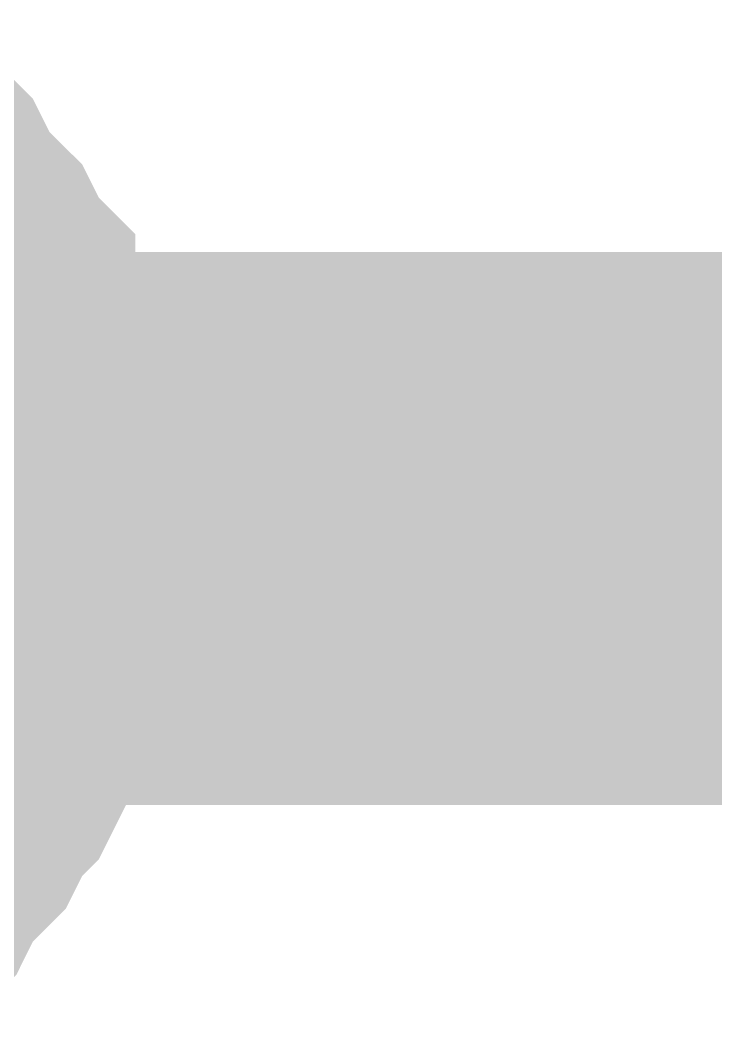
# Model space of a CAD drawing. Header units: inches. Extents: x 0 to 841, y 0 to 594.
# Drawn here: x 355.703 to 356.646, y 61.793 to 63.17 of the extents above; entities that cross this region are included whole.
import ezdxf

# ---------------------------------------------------------------- set-up
doc = ezdxf.new("R2010")
doc.units = ezdxf.units.IN
doc.layers.add('Sheet', color=255, linetype='Continuous')

msp = doc.modelspace()

# ---------------------------------------------------------------- linework, layer by layer
at = {"layer": 'Sheet'}
for points in [[(355.552, 63.0204, 0.2997, 0.2997, 0), (355.5745, 62.998, 0.2997, 0.2997, 0), (355.5969, 62.9755, 0.2997, 0.2997, 0), (355.6194, 62.9306, 0.2997, 0.2997, 0), (355.6418, 62.9081, 0.2997, 0.2997, 0), (355.6643, 62.8857, 0.2997, 0.2997, 0), (355.6868, 62.8407, 0.2997, 0.2997, 0), (355.7092, 62.8183, 0.2997, 0.2997, 0), (355.7092, 62.7734, 0.2997, 0.2997, 0), (355.7317, 62.7509, 0.2997, 0.2997, 0), (355.7317, 62.706, 0.2997, 0.2997, 0), (355.7541, 62.6835, 0.2997, 0.2997, 0), (355.7541, 62.6386, 0.2997, 0.2997, 0), (355.7766, 62.5937, 0.2997, 0.2997, 0), (355.7766, 62.5712, 0.2997, 0.2997, 0), (355.7766, 62.5263, 0.2997, 0.2997, 0), (355.7766, 62.4814, 0.2997, 0.2997, 0)], [(355.552, 63.0204, 0.2997, 0.2997, 0), (355.5745, 62.998, 0.2997, 0.2997, 0), (355.5969, 62.9755, 0.2997, 0.2997, 0), (355.6194, 62.9306, 0.2997, 0.2997, 0), (355.6418, 62.9081, 0.2997, 0.2997, 0), (355.6643, 62.8857, 0.2997, 0.2997, 0), (355.6868, 62.8407, 0.2997, 0.2997, 0), (355.7092, 62.8183, 0.2997, 0.2997, 0), (355.7092, 62.7734, 0.2997, 0.2997, 0), (355.7317, 62.7509, 0.2997, 0.2997, 0), (355.7317, 62.706, 0.2997, 0.2997, 0), (355.7541, 62.6835, 0.2997, 0.2997, 0), (355.7541, 62.6386, 0.2997, 0.2997, 0), (355.7766, 62.5937, 0.2997, 0.2997, 0), (355.7766, 62.5712, 0.2997, 0.2997, 0), (355.7766, 62.5263, 0.2997, 0.2997, 0), (355.7766, 62.4814, 0.2997, 0.2997, 0)], [(355.552, 63.0204, 0.2997, 0.2997, 0), (355.5745, 62.998, 0.2997, 0.2997, 0), (355.5969, 62.9755, 0.2997, 0.2997, 0), (355.6194, 62.9306, 0.2997, 0.2997, 0), (355.6418, 62.9081, 0.2997, 0.2997, 0), (355.6643, 62.8857, 0.2997, 0.2997, 0), (355.6868, 62.8407, 0.2997, 0.2997, 0), (355.7092, 62.8183, 0.2997, 0.2997, 0), (355.7092, 62.7734, 0.2997, 0.2997, 0), (355.7317, 62.7509, 0.2997, 0.2997, 0), (355.7317, 62.706, 0.2997, 0.2997, 0), (355.7541, 62.6835, 0.2997, 0.2997, 0), (355.7541, 62.6386, 0.2997, 0.2997, 0), (355.7766, 62.5937, 0.2997, 0.2997, 0), (355.7766, 62.5712, 0.2997, 0.2997, 0), (355.7766, 62.5263, 0.2997, 0.2997, 0), (355.7766, 62.4814, 0.2997, 0.2997, 0)], [(355.6418, 62.9081, 0.0991, 0.0991, 0), (355.6643, 62.8857, 0.0991, 0.0991, 0), (355.6868, 62.8407, 0.0991, 0.0991, 0), (355.7092, 62.8183, 0.0991, 0.0991, 0), (355.7092, 62.7734, 0.0991, 0.0991, 0), (355.7317, 62.7509, 0.0991, 0.0991, 0), (355.7317, 62.706, 0.0991, 0.0991, 0), (355.7541, 62.6835, 0.0991, 0.0991, 0), (355.7541, 62.6386, 0.0991, 0.0991, 0), (355.7766, 62.5937, 0.0991, 0.0991, 0), (355.7766, 62.5712, 0.0991, 0.0991, 0), (355.7766, 62.5263, 0.0991, 0.0991, 0), (355.7766, 62.4814, 0.0991, 0.0991, 0)], [(355.6418, 62.9081, 0.0991, 0.0991, 0), (355.6643, 62.8857, 0.0991, 0.0991, 0), (355.6868, 62.8407, 0.0991, 0.0991, 0), (355.7092, 62.8183, 0.0991, 0.0991, 0), (355.7092, 62.7734, 0.0991, 0.0991, 0), (355.7317, 62.7509, 0.0991, 0.0991, 0), (355.7317, 62.706, 0.0991, 0.0991, 0), (355.7541, 62.6835, 0.0991, 0.0991, 0), (355.7541, 62.6386, 0.0991, 0.0991, 0), (355.7766, 62.5937, 0.0991, 0.0991, 0), (355.7766, 62.5712, 0.0991, 0.0991, 0), (355.7766, 62.5263, 0.0991, 0.0991, 0), (355.7766, 62.4814, 0.0991, 0.0991, 0)], [(355.6418, 62.9081, 0.0991, 0.0991, 0), (355.6643, 62.8857, 0.0991, 0.0991, 0), (355.6868, 62.8407, 0.0991, 0.0991, 0), (355.7092, 62.8183, 0.0991, 0.0991, 0), (355.7092, 62.7734, 0.0991, 0.0991, 0), (355.7317, 62.7509, 0.0991, 0.0991, 0), (355.7317, 62.706, 0.0991, 0.0991, 0), (355.7541, 62.6835, 0.0991, 0.0991, 0), (355.7541, 62.6386, 0.0991, 0.0991, 0), (355.7766, 62.5937, 0.0991, 0.0991, 0), (355.7766, 62.5712, 0.0991, 0.0991, 0), (355.7766, 62.5263, 0.0991, 0.0991, 0), (355.7766, 62.4814, 0.0991, 0.0991, 0)], [(360.0211, 62.4814, 0.7493, 0.7493, 0), (355.013, 62.4814, 0.7493, 0.7493, 0)], [(360.0211, 62.4814, 0.2997, 0.2997, 0), (355.013, 62.4814, 0.2997, 0.2997, 0)], [(355.7766, 62.4814, 0.2997, 0.2997, 0), (355.7766, 62.4365, 0.2997, 0.2997, 0), (355.7766, 62.414, 0.2997, 0.2997, 0), (355.7766, 62.3691, 0.2997, 0.2997, 0), (355.7541, 62.3242, 0.2997, 0.2997, 0), (355.7541, 62.3017, 0.2997, 0.2997, 0), (355.7317, 62.2568, 0.2997, 0.2997, 0), (355.7317, 62.2343, 0.2997, 0.2997, 0), (355.7092, 62.1894, 0.2997, 0.2997, 0), (355.7092, 62.167, 0.2997, 0.2997, 0), (355.6868, 62.1221, 0.2997, 0.2997, 0), (355.6643, 62.0996, 0.2997, 0.2997, 0), (355.6418, 62.0547, 0.2997, 0.2997, 0), (355.6194, 62.0322, 0.2997, 0.2997, 0), (355.5969, 62.0098, 0.2997, 0.2997, 0), (355.5745, 61.9648, 0.2997, 0.2997, 0), (355.552, 61.9424, 0.2997, 0.2997, 0)], [(355.7766, 62.4814, 0.2997, 0.2997, 0), (355.7766, 62.4365, 0.2997, 0.2997, 0), (355.7766, 62.414, 0.2997, 0.2997, 0), (355.7766, 62.3691, 0.2997, 0.2997, 0), (355.7541, 62.3242, 0.2997, 0.2997, 0), (355.7541, 62.3017, 0.2997, 0.2997, 0), (355.7317, 62.2568, 0.2997, 0.2997, 0), (355.7317, 62.2343, 0.2997, 0.2997, 0), (355.7092, 62.1894, 0.2997, 0.2997, 0), (355.7092, 62.167, 0.2997, 0.2997, 0), (355.6868, 62.1221, 0.2997, 0.2997, 0), (355.6643, 62.0996, 0.2997, 0.2997, 0), (355.6418, 62.0547, 0.2997, 0.2997, 0), (355.6194, 62.0322, 0.2997, 0.2997, 0), (355.5969, 62.0098, 0.2997, 0.2997, 0), (355.5745, 61.9648, 0.2997, 0.2997, 0), (355.552, 61.9424, 0.2997, 0.2997, 0)], [(355.7766, 62.4814, 0.2997, 0.2997, 0), (355.7766, 62.4365, 0.2997, 0.2997, 0), (355.7766, 62.414, 0.2997, 0.2997, 0), (355.7766, 62.3691, 0.2997, 0.2997, 0), (355.7541, 62.3242, 0.2997, 0.2997, 0), (355.7541, 62.3017, 0.2997, 0.2997, 0), (355.7317, 62.2568, 0.2997, 0.2997, 0), (355.7317, 62.2343, 0.2997, 0.2997, 0), (355.7092, 62.1894, 0.2997, 0.2997, 0), (355.7092, 62.167, 0.2997, 0.2997, 0), (355.6868, 62.1221, 0.2997, 0.2997, 0), (355.6643, 62.0996, 0.2997, 0.2997, 0), (355.6418, 62.0547, 0.2997, 0.2997, 0), (355.6194, 62.0322, 0.2997, 0.2997, 0), (355.5969, 62.0098, 0.2997, 0.2997, 0), (355.5745, 61.9648, 0.2997, 0.2997, 0), (355.552, 61.9424, 0.2997, 0.2997, 0)], [(355.7766, 62.4814, 0.2997, 0.2997, 0), (355.7766, 62.4814, 0.2997, 0.2997, 0), (355.7766, 62.4814, 0.2997, 0.2997, 0), (355.7766, 62.4814, 0.2997, 0.2997, 0), (355.7766, 62.4814, 0.2997, 0.2997, 0), (355.7766, 62.4814, 0.2997, 0.2997, 0), (355.7766, 62.4814, 0.2997, 0.2997, 0), (355.7766, 62.4814, 0.2997, 0.2997, 0), (355.7766, 62.4814, 0.2997, 0.2997, 0), (355.7766, 62.4814, 0.2997, 0.2997, 0), (355.7766, 62.4814, 0.2997, 0.2997, 0), (355.7766, 62.4814, 0.2997, 0.2997, 0), (355.7766, 62.4814, 0.2997, 0.2997, 0), (355.7766, 62.4814, 0.2997, 0.2997, 0), (355.7766, 62.4814, 0.2997, 0.2997, 0), (355.7766, 62.4814, 0.2997, 0.2997, 0), (355.7766, 62.4814, 0.2997, 0.2997, 0), (355.7766, 62.4814, 0.2997, 0.2997, 0), (355.7766, 62.4814, 0.2997, 0.2997, 0), (355.7766, 62.4814, 0.2997, 0.2997, 0), (355.7766, 62.4814, 0.2997, 0.2997, 0), (355.7766, 62.4814, 0.2997, 0.2997, 0), (355.7766, 62.4814, 0.2997, 0.2997, 0), (355.7766, 62.4814, 0.2997, 0.2997, 0), (355.7766, 62.4814, 0.2997, 0.2997, 0), (355.7766, 62.4814, 0.2997, 0.2997, 0), (355.7766, 62.4814, 0.2997, 0.2997, 0), (355.7766, 62.4814, 0.2997, 0.2997, 0), (355.7766, 62.4814, 0.2997, 0.2997, 0), (355.7766, 62.4814, 0.2997, 0.2997, 0), (355.7766, 62.4814, 0.2997, 0.2997, 0), (355.7766, 62.4814, 0.2997, 0.2997, 0), (355.7766, 62.4814, 0.2997, 0.2997, 0)], [(355.7766, 62.4814, 0.2997, 0.2997, 0), (355.7766, 62.4814, 0.2997, 0.2997, 0)], [(355.7766, 62.4814, 0.2997, 0.2997, 0), (355.7766, 62.4814, 0.2997, 0.2997, 0), (355.7766, 62.4814, 0.2997, 0.2997, 0), (355.7766, 62.4814, 0.2997, 0.2997, 0), (355.7766, 62.4814, 0.2997, 0.2997, 0), (355.7766, 62.4814, 0.2997, 0.2997, 0), (355.7766, 62.4814, 0.2997, 0.2997, 0), (355.7766, 62.4814, 0.2997, 0.2997, 0), (355.7766, 62.4814, 0.2997, 0.2997, 0), (355.7766, 62.4814, 0.2997, 0.2997, 0), (355.7766, 62.4814, 0.2997, 0.2997, 0), (355.7766, 62.4814, 0.2997, 0.2997, 0), (355.7766, 62.4814, 0.2997, 0.2997, 0), (355.7766, 62.4814, 0.2997, 0.2997, 0), (355.7766, 62.4814, 0.2997, 0.2997, 0), (355.7766, 62.4814, 0.2997, 0.2997, 0), (355.7766, 62.4814, 0.2997, 0.2997, 0), (355.7766, 62.4814, 0.2997, 0.2997, 0), (355.7766, 62.4814, 0.2997, 0.2997, 0), (355.7766, 62.4814, 0.2997, 0.2997, 0), (355.7766, 62.4814, 0.2997, 0.2997, 0), (355.7766, 62.4814, 0.2997, 0.2997, 0), (355.7766, 62.4814, 0.2997, 0.2997, 0), (355.7766, 62.4814, 0.2997, 0.2997, 0), (355.7766, 62.4814, 0.2997, 0.2997, 0), (355.7766, 62.4814, 0.2997, 0.2997, 0), (355.7766, 62.4814, 0.2997, 0.2997, 0), (355.7766, 62.4814, 0.2997, 0.2997, 0), (355.7766, 62.4814, 0.2997, 0.2997, 0), (355.7766, 62.4814, 0.2997, 0.2997, 0), (355.7766, 62.4814, 0.2997, 0.2997, 0), (355.7766, 62.4814, 0.2997, 0.2997, 0), (355.7766, 62.4814, 0.2997, 0.2997, 0)], [(355.7766, 62.4814, 0.2997, 0.2997, 0), (355.7766, 62.4814, 0.2997, 0.2997, 0)], [(355.7766, 62.4814, 0.2997, 0.2997, 0), (355.7766, 62.4814, 0.2997, 0.2997, 0), (355.7766, 62.4814, 0.2997, 0.2997, 0), (355.7766, 62.4814, 0.2997, 0.2997, 0), (355.7766, 62.4814, 0.2997, 0.2997, 0), (355.7766, 62.4814, 0.2997, 0.2997, 0), (355.7766, 62.4814, 0.2997, 0.2997, 0), (355.7766, 62.4814, 0.2997, 0.2997, 0), (355.7766, 62.4814, 0.2997, 0.2997, 0), (355.7766, 62.4814, 0.2997, 0.2997, 0), (355.7766, 62.4814, 0.2997, 0.2997, 0), (355.7766, 62.4814, 0.2997, 0.2997, 0), (355.7766, 62.4814, 0.2997, 0.2997, 0), (355.7766, 62.4814, 0.2997, 0.2997, 0), (355.7766, 62.4814, 0.2997, 0.2997, 0), (355.7766, 62.4814, 0.2997, 0.2997, 0), (355.7766, 62.4814, 0.2997, 0.2997, 0), (355.7766, 62.4814, 0.2997, 0.2997, 0), (355.7766, 62.4814, 0.2997, 0.2997, 0), (355.7766, 62.4814, 0.2997, 0.2997, 0), (355.7766, 62.4814, 0.2997, 0.2997, 0), (355.7766, 62.4814, 0.2997, 0.2997, 0), (355.7766, 62.4814, 0.2997, 0.2997, 0), (355.7766, 62.4814, 0.2997, 0.2997, 0), (355.7766, 62.4814, 0.2997, 0.2997, 0), (355.7766, 62.4814, 0.2997, 0.2997, 0), (355.7766, 62.4814, 0.2997, 0.2997, 0), (355.7766, 62.4814, 0.2997, 0.2997, 0), (355.7766, 62.4814, 0.2997, 0.2997, 0), (355.7766, 62.4814, 0.2997, 0.2997, 0), (355.7766, 62.4814, 0.2997, 0.2997, 0), (355.7766, 62.4814, 0.2997, 0.2997, 0), (355.7766, 62.4814, 0.2997, 0.2997, 0)], [(355.7766, 62.4814, 0.2997, 0.2997, 0), (355.7766, 62.4814, 0.2997, 0.2997, 0)], [(355.7766, 62.4814, 0.0991, 0.0991, 0), (355.7766, 62.4365, 0.0991, 0.0991, 0), (355.7766, 62.414, 0.0991, 0.0991, 0), (355.7766, 62.3691, 0.0991, 0.0991, 0), (355.7541, 62.3242, 0.0991, 0.0991, 0), (355.7541, 62.3017, 0.0991, 0.0991, 0), (355.7317, 62.2568, 0.0991, 0.0991, 0), (355.7317, 62.2343, 0.0991, 0.0991, 0), (355.7092, 62.1894, 0.0991, 0.0991, 0), (355.7092, 62.167, 0.0991, 0.0991, 0), (355.6868, 62.1221, 0.0991, 0.0991, 0), (355.6643, 62.0996, 0.0991, 0.0991, 0), (355.6418, 62.0547, 0.0991, 0.0991, 0)], [(355.7766, 62.4814, 0.0991, 0.0991, 0), (355.7766, 62.4365, 0.0991, 0.0991, 0), (355.7766, 62.414, 0.0991, 0.0991, 0), (355.7766, 62.3691, 0.0991, 0.0991, 0), (355.7541, 62.3242, 0.0991, 0.0991, 0), (355.7541, 62.3017, 0.0991, 0.0991, 0), (355.7317, 62.2568, 0.0991, 0.0991, 0), (355.7317, 62.2343, 0.0991, 0.0991, 0), (355.7092, 62.1894, 0.0991, 0.0991, 0), (355.7092, 62.167, 0.0991, 0.0991, 0), (355.6868, 62.1221, 0.0991, 0.0991, 0), (355.6643, 62.0996, 0.0991, 0.0991, 0), (355.6418, 62.0547, 0.0991, 0.0991, 0)], [(355.7766, 62.4814, 0.0991, 0.0991, 0), (355.7766, 62.4365, 0.0991, 0.0991, 0), (355.7766, 62.414, 0.0991, 0.0991, 0), (355.7766, 62.3691, 0.0991, 0.0991, 0), (355.7541, 62.3242, 0.0991, 0.0991, 0), (355.7541, 62.3017, 0.0991, 0.0991, 0), (355.7317, 62.2568, 0.0991, 0.0991, 0), (355.7317, 62.2343, 0.0991, 0.0991, 0), (355.7092, 62.1894, 0.0991, 0.0991, 0), (355.7092, 62.167, 0.0991, 0.0991, 0), (355.6868, 62.1221, 0.0991, 0.0991, 0), (355.6643, 62.0996, 0.0991, 0.0991, 0), (355.6418, 62.0547, 0.0991, 0.0991, 0)], [(355.7766, 62.4814, 0.0991, 0.0991, 0), (355.7766, 62.4814, 0.0991, 0.0991, 0), (355.7766, 62.4814, 0.0991, 0.0991, 0), (355.7766, 62.4814, 0.0991, 0.0991, 0), (355.7766, 62.4814, 0.0991, 0.0991, 0), (355.7766, 62.4814, 0.0991, 0.0991, 0), (355.7766, 62.4814, 0.0991, 0.0991, 0), (355.7766, 62.4814, 0.0991, 0.0991, 0), (355.7766, 62.4814, 0.0991, 0.0991, 0), (355.7766, 62.4814, 0.0991, 0.0991, 0), (355.7766, 62.4814, 0.0991, 0.0991, 0), (355.7766, 62.4814, 0.0991, 0.0991, 0), (355.7766, 62.4814, 0.0991, 0.0991, 0), (355.7766, 62.4814, 0.0991, 0.0991, 0), (355.7766, 62.4814, 0.0991, 0.0991, 0), (355.7766, 62.4814, 0.0991, 0.0991, 0), (355.7766, 62.4814, 0.0991, 0.0991, 0), (355.7766, 62.4814, 0.0991, 0.0991, 0), (355.7766, 62.4814, 0.0991, 0.0991, 0), (355.7766, 62.4814, 0.0991, 0.0991, 0), (355.7766, 62.4814, 0.0991, 0.0991, 0), (355.7766, 62.4814, 0.0991, 0.0991, 0), (355.7766, 62.4814, 0.0991, 0.0991, 0), (355.7766, 62.4814, 0.0991, 0.0991, 0), (355.7766, 62.4814, 0.0991, 0.0991, 0), (355.7766, 62.4814, 0.0991, 0.0991, 0), (355.7766, 62.4814, 0.0991, 0.0991, 0), (355.7766, 62.4814, 0.0991, 0.0991, 0), (355.7766, 62.4814, 0.0991, 0.0991, 0), (355.7766, 62.4814, 0.0991, 0.0991, 0), (355.7766, 62.4814, 0.0991, 0.0991, 0), (355.7766, 62.4814, 0.0991, 0.0991, 0), (355.7766, 62.4814, 0.0991, 0.0991, 0)], [(355.7766, 62.4814, 0.0991, 0.0991, 0), (355.7766, 62.4814, 0.0991, 0.0991, 0)], [(355.7766, 62.4814, 0.0991, 0.0991, 0), (355.7766, 62.4814, 0.0991, 0.0991, 0), (355.7766, 62.4814, 0.0991, 0.0991, 0), (355.7766, 62.4814, 0.0991, 0.0991, 0), (355.7766, 62.4814, 0.0991, 0.0991, 0), (355.7766, 62.4814, 0.0991, 0.0991, 0), (355.7766, 62.4814, 0.0991, 0.0991, 0), (355.7766, 62.4814, 0.0991, 0.0991, 0), (355.7766, 62.4814, 0.0991, 0.0991, 0), (355.7766, 62.4814, 0.0991, 0.0991, 0), (355.7766, 62.4814, 0.0991, 0.0991, 0), (355.7766, 62.4814, 0.0991, 0.0991, 0), (355.7766, 62.4814, 0.0991, 0.0991, 0), (355.7766, 62.4814, 0.0991, 0.0991, 0), (355.7766, 62.4814, 0.0991, 0.0991, 0), (355.7766, 62.4814, 0.0991, 0.0991, 0), (355.7766, 62.4814, 0.0991, 0.0991, 0), (355.7766, 62.4814, 0.0991, 0.0991, 0), (355.7766, 62.4814, 0.0991, 0.0991, 0), (355.7766, 62.4814, 0.0991, 0.0991, 0), (355.7766, 62.4814, 0.0991, 0.0991, 0), (355.7766, 62.4814, 0.0991, 0.0991, 0), (355.7766, 62.4814, 0.0991, 0.0991, 0), (355.7766, 62.4814, 0.0991, 0.0991, 0), (355.7766, 62.4814, 0.0991, 0.0991, 0), (355.7766, 62.4814, 0.0991, 0.0991, 0), (355.7766, 62.4814, 0.0991, 0.0991, 0), (355.7766, 62.4814, 0.0991, 0.0991, 0), (355.7766, 62.4814, 0.0991, 0.0991, 0), (355.7766, 62.4814, 0.0991, 0.0991, 0), (355.7766, 62.4814, 0.0991, 0.0991, 0), (355.7766, 62.4814, 0.0991, 0.0991, 0), (355.7766, 62.4814, 0.0991, 0.0991, 0)], [(355.7766, 62.4814, 0.0991, 0.0991, 0), (355.7766, 62.4814, 0.0991, 0.0991, 0)], [(355.7766, 62.4814, 0.0991, 0.0991, 0), (355.7766, 62.4814, 0.0991, 0.0991, 0), (355.7766, 62.4814, 0.0991, 0.0991, 0), (355.7766, 62.4814, 0.0991, 0.0991, 0), (355.7766, 62.4814, 0.0991, 0.0991, 0), (355.7766, 62.4814, 0.0991, 0.0991, 0), (355.7766, 62.4814, 0.0991, 0.0991, 0), (355.7766, 62.4814, 0.0991, 0.0991, 0), (355.7766, 62.4814, 0.0991, 0.0991, 0), (355.7766, 62.4814, 0.0991, 0.0991, 0), (355.7766, 62.4814, 0.0991, 0.0991, 0), (355.7766, 62.4814, 0.0991, 0.0991, 0), (355.7766, 62.4814, 0.0991, 0.0991, 0), (355.7766, 62.4814, 0.0991, 0.0991, 0), (355.7766, 62.4814, 0.0991, 0.0991, 0), (355.7766, 62.4814, 0.0991, 0.0991, 0), (355.7766, 62.4814, 0.0991, 0.0991, 0), (355.7766, 62.4814, 0.0991, 0.0991, 0), (355.7766, 62.4814, 0.0991, 0.0991, 0), (355.7766, 62.4814, 0.0991, 0.0991, 0), (355.7766, 62.4814, 0.0991, 0.0991, 0), (355.7766, 62.4814, 0.0991, 0.0991, 0), (355.7766, 62.4814, 0.0991, 0.0991, 0), (355.7766, 62.4814, 0.0991, 0.0991, 0), (355.7766, 62.4814, 0.0991, 0.0991, 0), (355.7766, 62.4814, 0.0991, 0.0991, 0), (355.7766, 62.4814, 0.0991, 0.0991, 0), (355.7766, 62.4814, 0.0991, 0.0991, 0), (355.7766, 62.4814, 0.0991, 0.0991, 0), (355.7766, 62.4814, 0.0991, 0.0991, 0), (355.7766, 62.4814, 0.0991, 0.0991, 0), (355.7766, 62.4814, 0.0991, 0.0991, 0), (355.7766, 62.4814, 0.0991, 0.0991, 0)], [(355.7766, 62.4814, 0.0991, 0.0991, 0), (355.7766, 62.4814, 0.0991, 0.0991, 0)]]:
    msp.add_lwpolyline(points, format="xyseb", dxfattribs=at)

doc.saveas('drawing.dxf')
